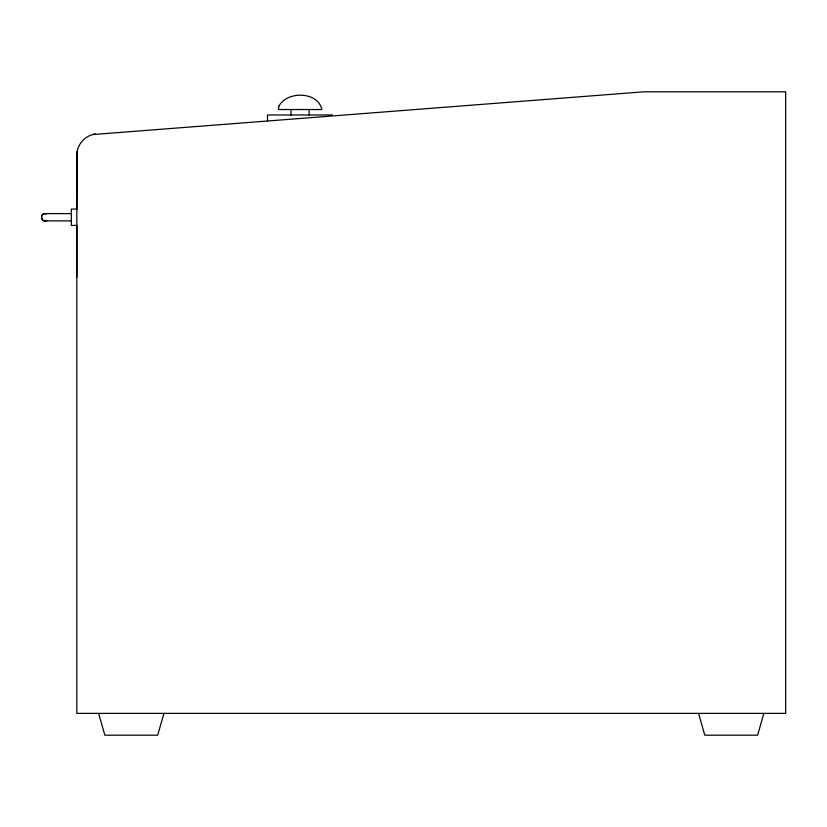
<?xml version="1.0" encoding="UTF-8"?>
<svg xmlns="http://www.w3.org/2000/svg" width="827" height="827" viewBox="0 0 827 827"><rect width="100%" height="100%" fill="white"/><g stroke="black" fill="none" stroke-linecap="round" stroke-linejoin="round"><path stroke-width="1.24" d="M76.828 154.111L76.828 713.391L785.65 713.391L785.65 91.807L643.882 91.807L92.707 134.563M77.19 151.32L76.808 209.345M163.901 713.391L157.699 735.193L104.833 735.193L98.63 713.391M763.838 713.391L757.635 735.193L704.78 735.193L698.577 713.391M46.798 220.385C41.598 223.393 38.972 213.604 44.989 213.604L71.37 213.604M46.539 220.53C40.337 223.228 39.779 211.722 46.219 213.821M332.516 114.974L267.493 114.974L267.493 121.031M76.818 209.066L71.36 209.066L71.36 225.42L76.818 225.42M44.679 220.861L71.37 220.881M44.989 213.604L45.93 213.728M76.818 225.978L76.828 277.19M309.174 109.526L309.174 115.253M291.042 109.526L291.042 115.253M76.797 157.295A21.874 21.874 0 0 1 95.612 133.953M279.04 105.856L278.296 109.526L321.92 109.526C317.888 91.394 287.496 90.794 279.04 105.856"/></g></svg>
